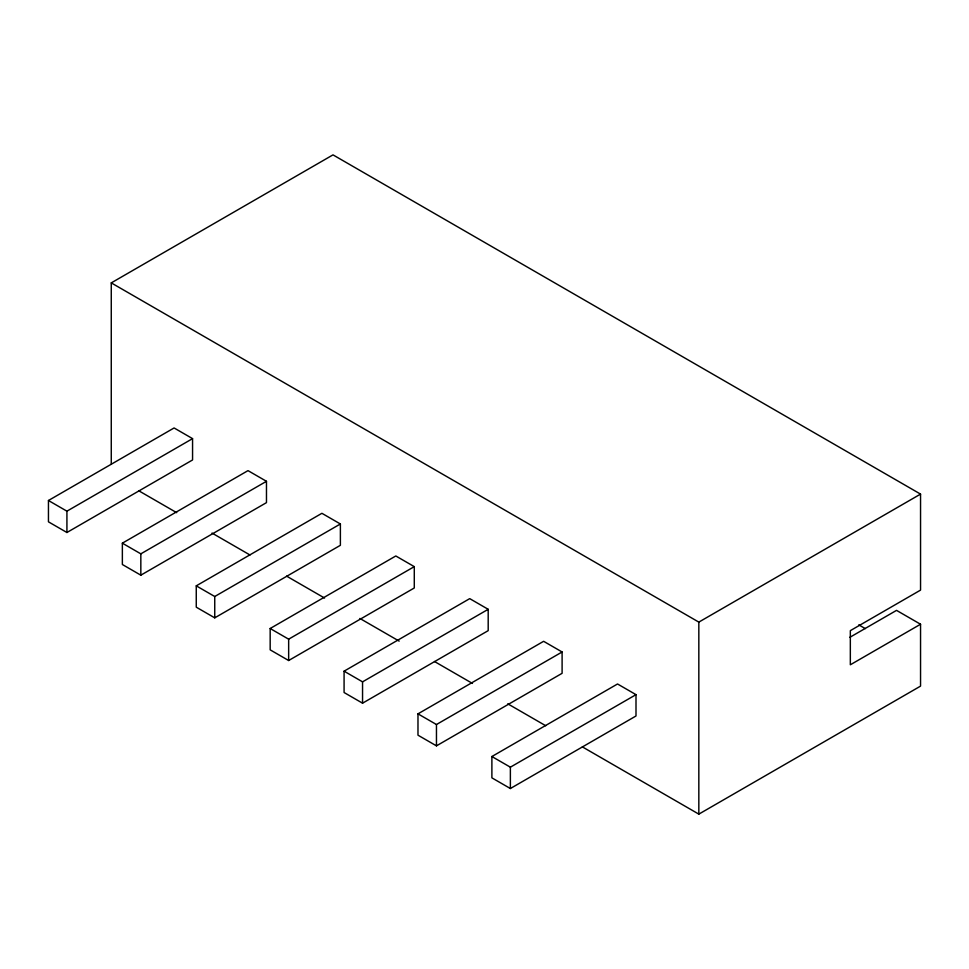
<?xml version="1.0" encoding="UTF-8"?>
<svg xmlns="http://www.w3.org/2000/svg" width="969" height="969" viewBox="0 0 969 969"><rect width="100%" height="100%" fill="white"/><g stroke="black" fill="none" stroke-linecap="round" stroke-linejoin="round"><path stroke-width="1.45" d="M111.265 464.321L111.265 282.887L332.997 154.87L920.55 494.105L920.55 590.109L850.334 630.649L850.334 664.782L920.55 624.242L920.55 686.113L698.831 814.13L582.369 746.881M48.45 500.501L174.093 427.959L192.565 438.63L192.565 459.96L66.922 532.502L48.45 521.831L48.45 500.501L66.922 511.172L192.565 438.63M122.36 543.173L248.003 470.631L266.475 481.302L266.475 502.632L140.832 575.174L122.36 564.503L122.36 543.173L140.832 553.844L266.475 481.302M196.259 585.845L321.902 513.304L340.385 523.975L340.385 545.305L214.743 617.847L196.259 607.175L196.259 585.845L214.743 596.504L340.385 523.975M270.169 628.506L395.812 555.976L414.284 566.635L414.284 587.977L288.653 660.519L270.169 649.848L270.169 628.506L288.653 639.177L414.284 566.635M344.08 671.178L469.723 598.636L488.194 609.307L488.194 630.649L362.551 703.179L344.08 692.52L344.08 671.178L362.551 681.849L488.194 609.307M417.978 713.85L543.621 641.308L562.105 651.98L562.105 673.31L436.462 745.851L417.978 735.18L417.978 713.85L436.462 724.521L562.105 651.98M111.265 282.887L698.831 622.11L920.55 494.105M491.889 756.523L617.532 683.981L636.003 694.652L636.003 715.982L510.372 788.524L491.889 777.853L491.889 756.523L510.372 767.182L636.003 694.652M849.728 637.396L896.531 610.373L920.55 624.242M858.8 624.86L865.305 628.615M138.749 490.762L176.697 512.674M212.029 533.071L249.978 554.983M286.618 576.143L324.567 598.055M359.899 618.452L399.167 641.115M434.5 661.512L472.448 683.424M507.78 703.821L545.729 725.733M698.831 622.11L698.831 814.13M510.372 767.182L510.372 788.524M436.462 724.521L436.462 745.851M362.551 681.849L362.551 703.179M288.653 639.177L288.653 660.519M214.743 596.504L214.743 617.847M140.832 553.844L140.832 575.174M66.922 511.172L66.922 532.502"/></g></svg>
